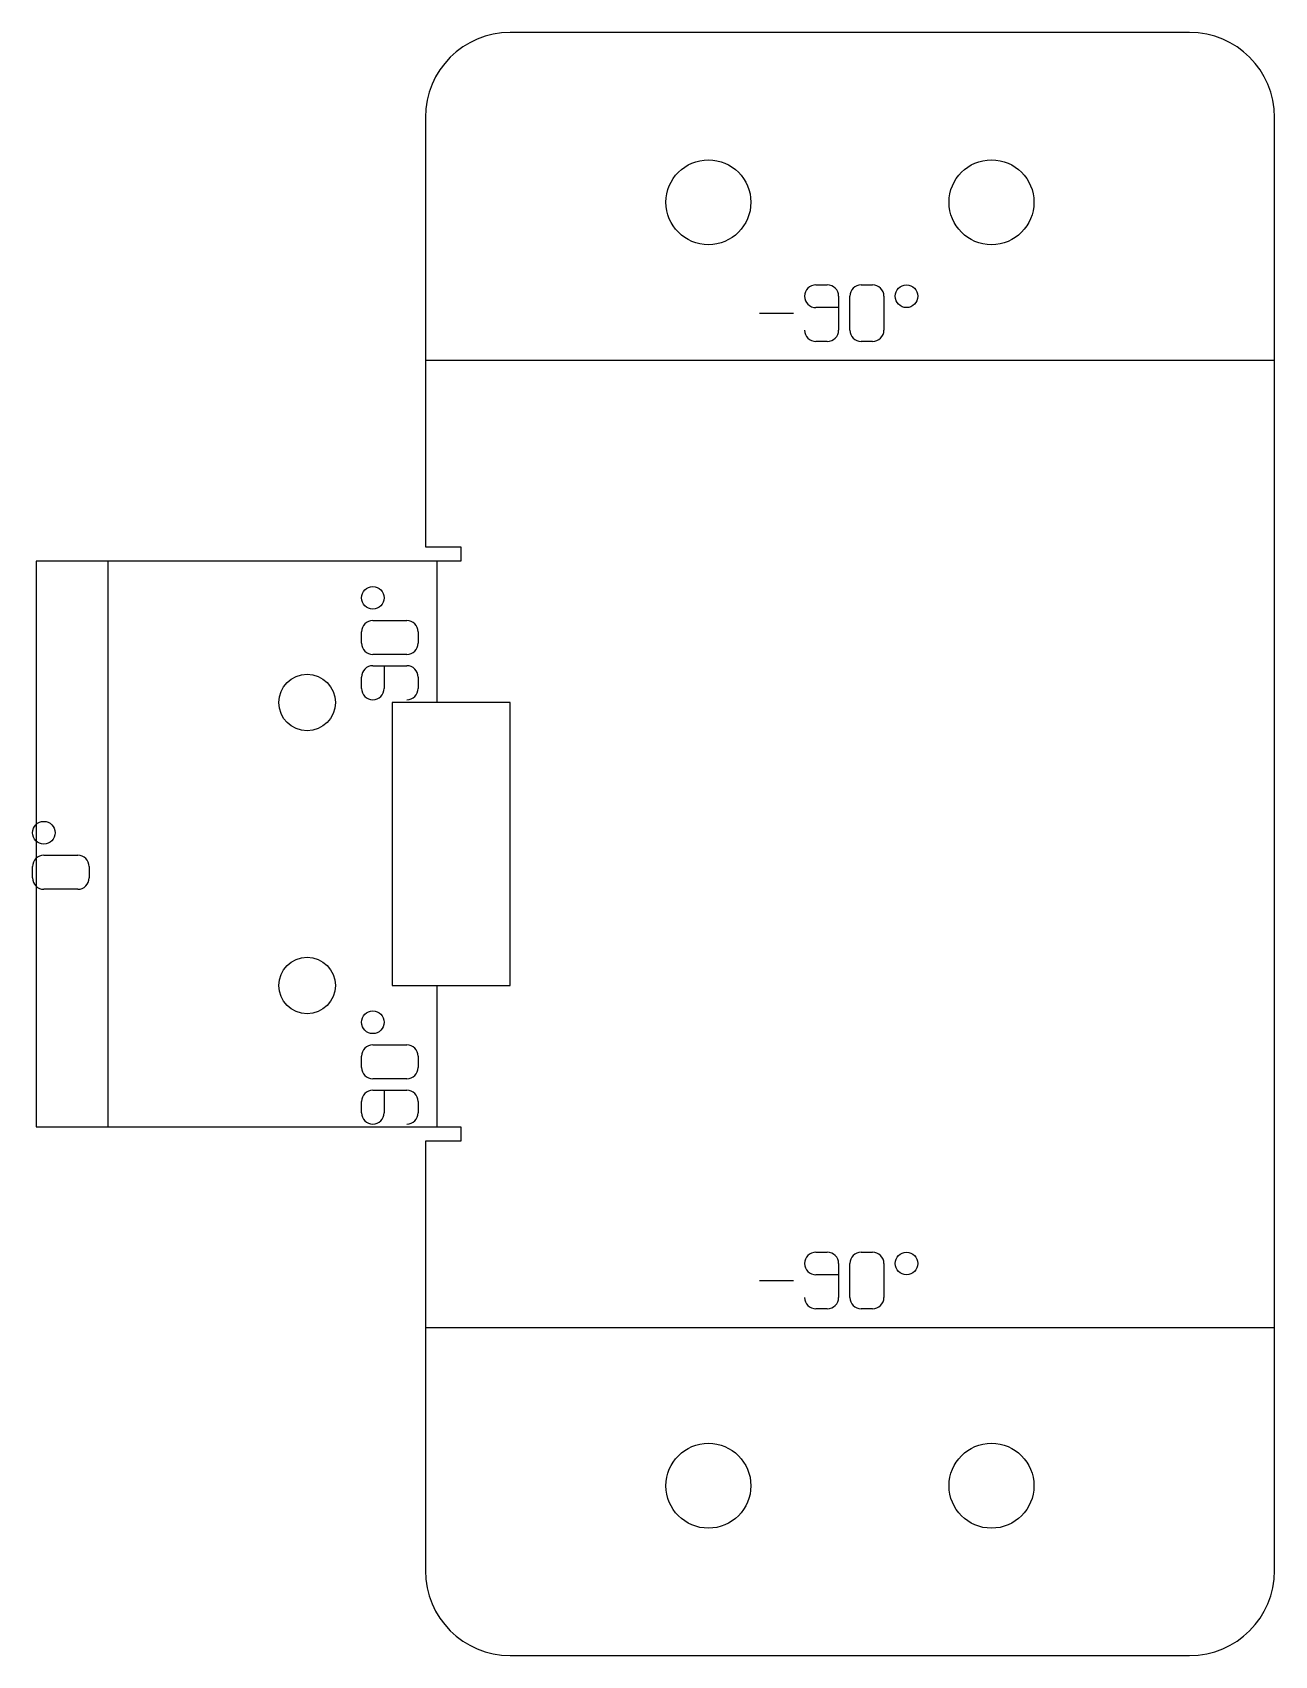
# Model space of a CAD drawing. Header units: millimetres. Extents: x -0.1 to 43.7, y 0 to 57.4.
import ezdxf

# ---------------------------------------------------------------- set-up
doc = ezdxf.new("R2010")
doc.units = ezdxf.units.MM
for name, color, linetype in [('Body_Chair_Unfold_Sketch', 7, 'CONTINUOUS'), ('Body_Chair_Unfold_Sketch_Bend_Labels', 7, 'CONTINUOUS'), ('Body_Chair_Unfold_Sketch_Bends', 7, 'CONTINUOUS'), ('Body_Chair_Unfold_Sketch_Holes', 7, 'CONTINUOUS'), ('Body_Chair_Unfold_Sketch_Internal', 7, 'CONTINUOUS')]:
    doc.layers.add(name, color=color, linetype=linetype)

msp = doc.modelspace()

# ---------------------------------------------------------------- linework, layer by layer
at = {"layer": 'Body_Chair_Unfold_Sketch'}
for p, q in [((40.749, 57.356), (16.749, 57.356)), ((13.749, 54.356), (13.749, 46.356)), ((43.749, 46.356), (43.749, 54.356)), ((13.749, 46.356), (13.749, 45.178)), ((43.749, 45.178), (43.749, 46.356)), ((13.749, 45.178), (13.749, 39.178)), ((43.749, 12.178), (43.749, 45.178)), ((13.749, 39.178), (14.999, 39.178)), ((14.999, 39.178), (14.999, 38.678)), ((1.75, 38.678), (0, 38.678)), ((0, 38.678), (0, 18.678)), ((3.321, 38.678), (1.75, 38.678)), ((13.571, 38.678), (3.321, 38.678)), ((14.749, 38.678), (13.571, 38.678)), ((14.999, 38.678), (14.749, 38.678)), ((0, 18.678), (1.75, 18.678)), ((1.75, 18.678), (3.321, 18.678)), ((3.321, 18.678), (13.571, 18.678)), ((13.571, 18.678), (14.749, 18.678)), ((14.749, 18.678), (14.999, 18.678)), ((14.999, 18.678), (14.999, 18.178)), ((14.999, 18.178), (13.749, 18.178)), ((13.749, 18.178), (13.749, 12.178)), ((13.749, 12.178), (13.749, 11)), ((43.749, 11), (43.749, 12.178)), ((13.749, 11), (13.749, 3)), ((43.749, 3), (43.749, 11)), ((16.749, 0), (40.749, 0))]:
    msp.add_line(p, q, dxfattribs=at)
for centre, start, end in [((16.749, 54.356), 90, -180), ((40.749, 54.356), 0, 90), ((16.749, 3), -180, -90), ((40.749, 3), -90, 0)]:
    msp.add_arc(centre, 3, start, end, dxfattribs=at)
at = {"layer": 'Body_Chair_Unfold_Sketch_Bend_Labels'}
for p, q in [((27.549, 48.434), (27.949, 48.434)), ((29.149, 48.434), (29.549, 48.434)), ((28.349, 47.634), (27.549, 47.634)), ((28.349, 48.034), (28.349, 46.834)), ((28.749, 46.834), (28.749, 48.034)), ((29.949, 48.034), (29.949, 46.834)), ((25.549, 47.434), (26.749, 47.434)), ((27.949, 46.434), (27.549, 46.434)), ((29.549, 46.434), (29.149, 46.434)), ((11.493, 35.778), (11.493, 36.178)), ((11.893, 36.578), (13.093, 36.578)), ((13.493, 36.178), (13.493, 35.778)), ((13.093, 35.378), (11.893, 35.378)), ((11.493, 34.178), (11.493, 34.578)), ((11.893, 34.978), (13.093, 34.978)), ((12.293, 34.978), (12.293, 34.178)), ((13.493, 34.578), (13.493, 34.178)), ((0.269, 28.278), (1.469, 28.278)), ((-0.131, 27.478), (-0.131, 27.878)), ((1.869, 27.878), (1.869, 27.478)), ((1.469, 27.078), (0.269, 27.078)), ((11.893, 21.578), (13.093, 21.578)), ((11.493, 20.778), (11.493, 21.178)), ((13.493, 21.178), (13.493, 20.778)), ((13.093, 20.378), (11.893, 20.378)), ((11.493, 19.178), (11.493, 19.578)), ((11.893, 19.978), (13.093, 19.978)), ((12.293, 19.978), (12.293, 19.178)), ((13.493, 19.578), (13.493, 19.178)), ((27.549, 14.256), (27.949, 14.256)), ((28.349, 13.856), (28.349, 12.656)), ((28.749, 12.656), (28.749, 13.856)), ((29.149, 14.256), (29.549, 14.256)), ((29.949, 13.856), (29.949, 12.656)), ((25.549, 13.256), (26.749, 13.256)), ((28.349, 13.456), (27.549, 13.456)), ((27.949, 12.256), (27.549, 12.256)), ((29.549, 12.256), (29.149, 12.256))]:
    msp.add_line(p, q, dxfattribs=at)
for centre in [(30.749, 48.034), (11.893, 37.378), (0.269, 29.078), (11.893, 22.378), (30.749, 13.856)]:
    msp.add_circle(centre, 0.4, dxfattribs=at)
for centre, start, end in [((27.549, 48.034), 90, -90), ((27.949, 48.034), 0, 90), ((29.149, 48.034), 90, 180), ((29.549, 48.034), 0, 90), ((27.549, 46.834), -180, -90), ((27.949, 46.834), -90, 0), ((29.149, 46.834), 180, -90), ((29.549, 46.834), -90, 0), ((11.893, 36.178), 90, 180), ((13.093, 36.178), 0, 90), ((11.893, 35.778), 180, -90), ((13.093, 35.778), -90, 0), ((11.893, 34.578), 90, 180), ((13.093, 34.578), 0, 90), ((11.893, 34.178), 180, 0), ((13.093, 34.178), -90, 0), ((0.269, 27.878), 90, -180), ((1.469, 27.878), 0, 90), ((0.269, 27.478), -180, -90), ((1.469, 27.478), -90, 0), ((11.893, 21.178), 90, 180), ((13.093, 21.178), 0, 90), ((11.893, 20.778), 180, -90), ((13.093, 20.778), -90, 0), ((11.893, 19.578), 90, 180), ((13.093, 19.578), 0, 90), ((11.893, 19.178), 180, 0), ((13.093, 19.178), -90, 0), ((27.549, 13.856), 90, -90), ((27.949, 13.856), 0, 90), ((29.149, 13.856), 90, -180), ((29.549, 13.856), 0, 90), ((27.549, 12.656), -180, -90), ((27.949, 12.656), -90, 0), ((29.149, 12.656), 180, -90), ((29.549, 12.656), -90, 0)]:
    msp.add_arc(centre, 0.4, start, end, dxfattribs=at)
at = {"layer": 'Body_Chair_Unfold_Sketch_Bends'}
for p, q in [((43.749, 45.767), (13.749, 45.767)), ((2.535, 38.678), (2.535, 18.678)), ((14.16, 38.678), (14.16, 33.678)), ((14.16, 23.678), (14.16, 18.678)), ((13.749, 11.589), (43.749, 11.589))]:
    msp.add_line(p, q, dxfattribs=at)
at = {"layer": 'Body_Chair_Unfold_Sketch_Holes'}
for centre, radius in [((23.749, 51.356), 1.5), ((33.749, 51.356), 1.5), ((9.571, 33.678), 1), ((9.571, 23.678), 1), ((23.749, 6), 1.5), ((33.749, 6), 1.5)]:
    msp.add_circle(centre, radius, dxfattribs=at)
at = {"layer": 'Body_Chair_Unfold_Sketch_Internal'}
for p, q in [((13.571, 33.678), (12.571, 33.678)), ((12.571, 33.678), (12.571, 23.678)), ((14.749, 33.678), (13.571, 33.678)), ((16.749, 33.678), (14.749, 33.678)), ((16.749, 23.678), (16.749, 33.678)), ((12.571, 23.678), (13.571, 23.678)), ((13.571, 23.678), (14.749, 23.678)), ((14.749, 23.678), (16.749, 23.678))]:
    msp.add_line(p, q, dxfattribs=at)

doc.saveas('drawing.dxf')
